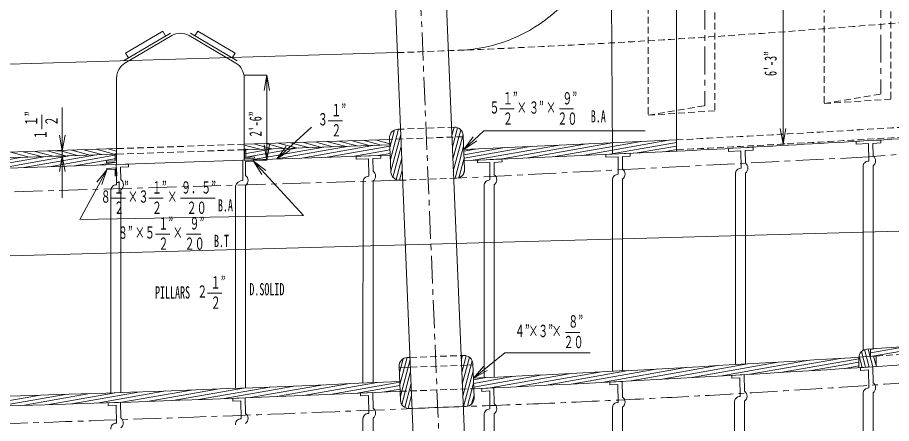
# Model space of a CAD drawing. Units: millimetres, scale not verified. Extents: x -28536 to 28536, y -20184 to 20184.
# Drawn here: x 7724 to 15556, y 4071 to 7706 of the extents above; entities that cross this region are included whole.
import ezdxf
from ezdxf.enums import TextEntityAlignment as Align

# ---------------------------------------------------------------- set-up
doc = ezdxf.new("R2010")
doc.units = ezdxf.units.MM
doc.header["$LTSCALE"] = 50
doc.linetypes.add('CHAIN1', pattern=[8, 5, -1, 1, -1])
doc.linetypes.add('DASHED1', pattern=[1.8, 1.2, -0.6])
for name, color, linetype, lineweight in [('0-0_0', 3, 'Continuous', 18), ('0-1_芯', 4, 'CHAIN1', 18), ('0-2_寸法', 2, 'Continuous', 18)]:
    doc.layers.add(name, color=color, linetype=linetype, lineweight=lineweight)
doc.styles.add('ＭＳ ゴシック', font='')
doc.styles.get('ＭＳ ゴシック').set_extended_font_data('MS Gothic')

msp = doc.modelspace()

# ---------------------------------------------------------------- linework, layer by layer
at = {"layer": '0-0_0'}
for p, q in [((10949.95, 11622.51), (11367.05, 1666.37)), ((11408.43, 11601.58), (11824.66, 1666.25)), ((13044.58, 8246.97), (13054.97, 6483.19)), ((13628.78, 6508.76), (13628.78, 8204.44)), ((8674.14, 7318.91), (9093.75, 7566.17)), ((8686.4, 7296.67), (9106.02, 7543.93)), ((8691.33, 7388.01), (9024.98, 7584.61)), ((9024.98, 7584.61), (9050.77, 7540.84)), ((9260.75, 7543.93), (9680.37, 7296.67)), ((9693.27, 7318.55), (9273.65, 7565.81)), ((9339.67, 7584.25), (9313.89, 7540.48)), ((9673.32, 7387.65), (9339.67, 7584.25)), ((11127.2, 7391.62), (6149.01, 7242.02)), ((8691.33, 7388.01), (8717.12, 7344.24)), ((9673.32, 7387.65), (9648.24, 7345.08)), ((8611.37, 6390.83), (8611.37, 7165.37)), ((9755.4, 6429.47), (9755.4, 7165.37)), ((11061.1, 6542.11), (11103.15, 6699.07)), ((11065.54, 6436.02), (11137.79, 6705.66)), ((11069.99, 6329.94), (11157.93, 6658.13)), ((11615.88, 6649.81), (11635.67, 6723.68)), ((11620.32, 6543.72), (11667.36, 6719.28)), ((11624.76, 6437.64), (11695.43, 6701.36)), ((11629.21, 6331.55), (11716.81, 6658.49)), ((11057.96, 6615.05), (9755.4, 6570.77)), ((10060.11, 6581.13), (10221.97, 6537.76)), ((10168.97, 6584.83), (10330.83, 6541.46)), ((10277.84, 6588.53), (10439.7, 6545.16)), ((10386.7, 6592.23), (10548.56, 6548.86)), ((10495.56, 6595.93), (10657.42, 6552.56)), ((10604.42, 6599.63), (10766.28, 6556.26)), ((10713.29, 6603.33), (10875.15, 6559.96)), ((10822.15, 6607.03), (10984.01, 6563.66)), ((10931.01, 6610.73), (11059.67, 6576.26)), ((11039.87, 6614.43), (11058.27, 6609.5)), ((11057.58, 6626.07), (11070.33, 6321.84)), ((11717.52, 6650.83), (11730.27, 6346.59)), ((13628.78, 6610.32), (11722.78, 6525.4)), ((12297.72, 6449.45), (13068.48, 6585.36)), ((12542.38, 6460.36), (13313.14, 6596.26)), ((12787.05, 6471.26), (13557.81, 6607.16)), ((13031.71, 6482.16), (13628.78, 6587.44)), ((15239.91, 6572.13), (15240.01, 6597.53)), ((8611.37, 6531.88), (6266.46, 6452.18)), ((7774, 6503.42), (7935.86, 6460.05)), ((7882.86, 6507.12), (8044.72, 6463.75)), ((7991.72, 6510.82), (8153.58, 6467.45)), ((8100.59, 6514.52), (8262.45, 6471.15)), ((8209.45, 6518.22), (8371.31, 6474.85)), ((8318.31, 6521.92), (8480.17, 6478.55)), ((8427.17, 6525.62), (8589.03, 6482.25)), ((8536.04, 6529.32), (8611.37, 6509.14)), ((11060.09, 6566.25), (9755.4, 6521.9)), ((9755.4, 6564.16), (9895.38, 6526.66)), ((9755.4, 6452.53), (10242.74, 6538.46)), ((9755.4, 6531.29), (9786.52, 6522.96)), ((9755.4, 6484.77), (10016.24, 6530.76)), ((9755.4, 6517.01), (9789.73, 6523.07)), ((9769.75, 6512.86), (9757.05, 6512.58)), ((9757.05, 6439.74), (9757.05, 6512.58)), ((9769.47, 6452.72), (9769.75, 6512.86)), ((9819.91, 6431.67), (10469.25, 6546.16)), ((9842.39, 6573.73), (10004.25, 6530.36)), ((9951.25, 6577.43), (10113.11, 6534.06)), ((10046.42, 6439.37), (10695.75, 6553.86)), ((10272.92, 6447.07), (10922.26, 6561.56)), ((10499.43, 6454.77), (11060.61, 6553.72)), ((10725.93, 6462.46), (11061.95, 6521.71)), ((11088.34, 6275.75), (11162.37, 6552.05)), ((11644.73, 6266.81), (11721.59, 6553.66)), ((11723.45, 6509.39), (11845.16, 6530.86)), ((11724.79, 6477.39), (12089.83, 6541.76)), ((11726.13, 6445.39), (12334.49, 6552.66)), ((13633.98, 6508.99), (11727.02, 6424.03)), ((11808.39, 6427.65), (12579.15, 6563.56)), ((12053.07, 6438.56), (12823.82, 6574.46)), ((13276.37, 6493.06), (13628.78, 6555.2)), ((13521.04, 6503.96), (13628.78, 6522.96)), ((14095.71, 6507.67), (14095.8, 6533.07)), ((14206.21, 6512.33), (14095.71, 6507.67)), ((14208.07, 6355.93), (14206.21, 6512.33)), ((15350.41, 6576.79), (15239.91, 6572.13)), ((15352.27, 6420.39), (15350.41, 6576.79)), ((11063.95, 6473.95), (4122.88, 6238.02)), ((8611.37, 6483.01), (6266.35, 6403.3)), ((7101.84, 6339.28), (7751.18, 6453.77)), ((7328.35, 6346.98), (7977.69, 6461.47)), ((7554.86, 6354.68), (8204.19, 6469.17)), ((7665.14, 6499.72), (7827, 6456.35)), ((7781.36, 6362.37), (8430.7, 6476.87)), ((8007.87, 6370.07), (8611.37, 6476.49)), ((8234.37, 6377.77), (8611.37, 6444.25)), ((8522.66, 6418.48), (8599.34, 6423.76)), ((8599.13, 6483.88), (8611.83, 6483.92)), ((8599.34, 6423.76), (8599.13, 6483.88)), ((8612.08, 6411.11), (8611.83, 6483.92)), ((9744.16, 6245.51), (9741.98, 6428.63)), ((9846.32, 6445.03), (9757.05, 6439.74)), ((9846.04, 6457.73), (9769.47, 6452.72)), ((9846.32, 6445.03), (9846.04, 6457.73)), ((10759.18, 6437.14), (10759.27, 6462.54)), ((10869.68, 6441.8), (10759.18, 6437.14)), ((10871.55, 6284.23), (10869.68, 6441.8)), ((10952.45, 6470.17), (11063.29, 6489.71)), ((11115.73, 6255.3), (11166.82, 6445.96)), ((11678.81, 6271.31), (11726.04, 6447.57)), ((11845.06, 6404.01), (11845.15, 6429.41)), ((12994.38, 6455.1), (12994.48, 6480.5)), ((13104.88, 6459.76), (12994.38, 6455.1)), ((12994.48, 6480.5), (13104.58, 6485.3)), ((13106.76, 6302.19), (13104.88, 6459.76)), ((8460.88, 6385.47), (8611.37, 6412.01)), ((8522.71, 6405.78), (8522.66, 6418.48)), ((8522.71, 6405.78), (8612.08, 6411.11)), ((8522.88, 6354.98), (8612.26, 6360.31)), ((8522.88, 6354.98), (8522.92, 6342.28)), ((8522.92, 6342.28), (8599.6, 6347.56)), ((8599.6, 6347.56), (8599.81, 6287.45)), ((8610.96, 6207.34), (8608.78, 6390.46)), ((8612.26, 6360.31), (8612.51, 6287.49)), ((9766.24, 6416.17), (9837.89, 6419.65)), ((9767.02, 6292.68), (9766.24, 6416.17)), ((11955.56, 6408.67), (11845.06, 6404.01)), ((11957.43, 6251.1), (11955.56, 6408.67)), ((15300.48, 6369.66), (15300.48, 4725.9)), ((15390.2, 6377), (15390.2, 4740.44)), ((8599.81, 6287.45), (8612.51, 6287.49)), ((11146.86, 6248.83), (11171.26, 6339.87)), ((11721.4, 6307.6), (11730.29, 6340.77)), ((14156.28, 6305.19), (14156.28, 4598)), ((14245.99, 6312.54), (14245.99, 4603.17)), ((9676.77, 6194.59), (9676.76, 4385.13)), ((9766.48, 6201.93), (9766.47, 4388.61)), ((10819.77, 6233.49), (10819.75, 4432.47)), ((10909.48, 6240.83), (10909.46, 4436.46)), ((11905.65, 6200.36), (11905.65, 4480.59)), ((11995.36, 6207.7), (11995.36, 4484.82)), ((13054.97, 6251.45), (13054.97, 4537.58)), ((13144.68, 6258.79), (13144.68, 4542.29)), ((8559.17, 6156.6), (8559.16, 4344.97)), ((8648.88, 6163.94), (8648.87, 4347.97)), ((15334.66, 4736.66), (16474.31, 4814.08)), ((15384.66, 4672.5), (16007.94, 4782.4)), ((15323.64, 4574.12), (15286.01, 4714.58)), ((15304.43, 4572.66), (17591.45, 4732.53)), ((15355.92, 4576.32), (15314.11, 4732.37)), ((15388.2, 4578.52), (15345.63, 4737.41)), ((15368.89, 4701.96), (15710.51, 4762.2)), ((15368.89, 4734.2), (15413.07, 4741.99)), ((15368.89, 4671.43), (15368.89, 4738.99)), ((11145.54, 4526.47), (11178.57, 4649.74)), ((11149.98, 4420.39), (11214.57, 4661.41)), ((11154.43, 4314.3), (11242.37, 4642.5)), ((11241.53, 4662.41), (11216.58, 4661.51)), ((11724.26, 4679.89), (11698.44, 4678.95)), ((11700.32, 4634.17), (11712.45, 4679.46)), ((11704.76, 4528.09), (11744.88, 4677.81)), ((11709.21, 4422), (11773.98, 4663.74)), ((11713.65, 4315.91), (11798.12, 4631.14)), ((14015.96, 4495.64), (14817.71, 4637.01)), ((14287.04, 4511.2), (15097.72, 4654.15)), ((14561.05, 4527.28), (15263.63, 4651.16)), ((15263.63, 4570.11), (15263.63, 4660.64)), ((15291.36, 4571.92), (15264.5, 4672.16)), ((15300.48, 4666.78), (15417.86, 4674.76)), ((15417.86, 4590.49), (15395.69, 4673.25)), ((15417.86, 4580.59), (15417.86, 4674.76)), ((11143.21, 4582.17), (11155.95, 4277.93)), ((11245.2, 4574.82), (11143.75, 4571.15)), ((11803.65, 4595.04), (11702.11, 4591.36)), ((11803.15, 4606.93), (11815.89, 4302.69)), ((12446.38, 4412.32), (13200.08, 4545.22)), ((12701.61, 4425.08), (13462.72, 4559.29)), ((12959.28, 4438.28), (13728.02, 4573.83)), ((13219.48, 4451.92), (13996.08, 4588.86)), ((13482.27, 4466.02), (14266.99, 4604.38)), ((13747.73, 4480.59), (14540.83, 4620.43)), ((14838.11, 4543.89), (15263.63, 4618.92)), ((15118.32, 4561.06), (15263.63, 4586.68)), ((15351.74, 4388.87), (15349.82, 4549.87)), ((15390.2, 4436.22), (15388.21, 4578.52)), ((11167.55, 4240.6), (11246.81, 4536.41)), ((11721.52, 4222.59), (11806.04, 4538.02)), ((11809.26, 4461.18), (11924.33, 4481.47)), ((11810.6, 4429.17), (12174.72, 4493.38)), ((11811.94, 4397.17), (12427.43, 4505.7)), ((11943.01, 4388.04), (12682.51, 4518.44)), ((12193.54, 4399.98), (12940.04, 4531.61)), ((14199.88, 4312.9), (14197.6, 4480.17)), ((14238.34, 4360.24), (14236.02, 4508.25)), ((9114.16, 4276.12), (9748.09, 4387.9)), ((9344.66, 4284.52), (9983.82, 4397.22)), ((9577.03, 4293.25), (10221.56, 4406.9)), ((9811.3, 4302.32), (10461.34, 4416.94)), ((10047.54, 4311.74), (10703.23, 4427.35)), ((10285.79, 4321.51), (10947.27, 4438.15)), ((10526.1, 4331.64), (11149.1, 4441.49)), ((10768.53, 4342.15), (11150.44, 4409.49)), ((11193.65, 4215.33), (11251.26, 4430.33)), ((11754.99, 4224.84), (11810.48, 4431.94)), ((11995.42, 4248.12), (11993.43, 4390.42)), ((13054.97, 4443.76), (13054.97, 4443.26)), ((13106.22, 4260.09), (13104.31, 4421.09)), ((13144.68, 4307.44), (13142.79, 4447.87)), ((7332.34, 4219.85), (7928.54, 4324.98)), ((7549.38, 4225.88), (8149.93, 4331.78)), ((7767.97, 4232.19), (8372.97, 4338.86)), ((7988.15, 4238.77), (8597.7, 4346.25)), ((8209.96, 4245.64), (8824.15, 4353.94)), ((8433.42, 4252.8), (9052.38, 4361.94)), ((8658.58, 4260.27), (9282.41, 4370.26)), ((8885.48, 4268.04), (9514.3, 4378.91)), ((10819.75, 4345.09), (10819.75, 4344.59)), ((10871, 4161.42), (10869.09, 4322.42)), ((10909.46, 4208.77), (10907.58, 4348.3)), ((11013.13, 4353.04), (11151.78, 4377.49)), ((11223.85, 4205.37), (11255.7, 4324.24)), ((11793.35, 4245.32), (11814.92, 4325.85)), ((11956.96, 4200.77), (11955.04, 4361.77)), ((15300.48, 4335.28), (15300.48, 1792.34)), ((15390.2, 4345.86), (15390.13, 1792.31)), ((8559.16, 4257.44), (8559.16, 4256.94)), ((8610.41, 4073.77), (8608.5, 4234.77)), ((8648.87, 4121.12), (8647, 4260.65)), ((9676.76, 4297.31), (9676.76, 4296.8)), ((9728.01, 4113.64), (9726.1, 4274.64)), ((9766.47, 4160.99), (9764.59, 4300.52)), ((14148.62, 4259.31), (14148.54, 1792.55)), ((14238.34, 4269.88), (14238.26, 1790)), ((11742.52, 4223.35), (11234.84, 4204.97)), ((11256.83, 4205.77), (11260.15, 4218.15)), ((11995.36, 4157.71), (11995.28, 1790.59)), ((13054.97, 4213.61), (13054.97, 699.71)), ((13144.68, 4217.08), (13144.6, 1742.11)), ((10819.75, 4114.95), (10819.73, 1793.33)), ((10909.46, 4118.41), (10909.44, 1790.87)), ((11905.64, 4148.16), (11905.57, 1845))]:
    msp.add_line(p, q, dxfattribs=at)
at = {"layer": '0-0_0', "color": 1, "linetype": 'DASHED1'}
for p, q in [((14953.4, 8261.48), (14953.4, 6935.92)), ((15550.3, 8299.18), (15550.3, 6975.63)), ((13374.78, 8161.77), (13374.78, 6830.9)), ((13971.68, 8199.46), (13971.68, 6870.61)), ((14953.4, 6935.92), (15461.4, 7021.27)), ((14953.4, 6935.92), (15550.3, 6975.63)), ((13374.78, 6830.9), (13882.78, 6916.25)), ((13374.78, 6830.9), (13971.68, 6870.61)), ((11638.63, 6723.79), (11130.96, 6705.41)), ((11718.02, 6638.94), (11058.13, 6615.05)), ((9755.4, 6570.77), (8611.37, 6531.88)), ((9755.4, 6521.9), (8611.37, 6483.01)), ((11656.89, 6267.25), (11149.22, 6248.87)), ((15417.86, 4674.76), (16403.28, 4741.7)), ((11241.53, 4662.41), (11698.44, 4678.95)), ((11245.2, 4574.82), (11702.11, 4591.36)), ((11152.54, 4359.38), (11812.57, 4381.94))]:
    msp.add_line(p, q, dxfattribs=at)
at = {"layer": '0-0_0'}
for points in [[(15390.73, 6467.74), (15389.21, 6578.43), (15460.79, 6583), (15460.09, 6608.39), (15350.09, 6603.51)], [(14246.53, 6403.28), (14245, 6513.97), (14316.58, 6518.54), (14315.88, 6543.93), (14205.89, 6539.05)], [(9837.89, 6419.65), (9836.44, 6432.23), (9741.98, 6428.63)], [(10910.01, 6331.58), (10908.49, 6442.26), (10980.14, 6445.69), (10979.44, 6471.08), (10869.38, 6467.35)], [(11995.89, 6298.44), (11994.37, 6409.13), (12065.95, 6413.71), (12065.25, 6439.1), (11955.26, 6434.21)], [(13145.22, 6349.53), (13143.69, 6460.22), (13215.27, 6464.8), (13214.57, 6490.19), (13104.58, 6485.3)], [(8649.42, 6254.69), (8647.89, 6365.37), (8719.54, 6368.85), (8718.84, 6394.24), (8608.78, 6390.46)], [(15349.82, 4549.87), (15278.13, 4545.61), (15278.13, 4571.01), (15388.21, 4578.52)], [(14197.6, 4480.17), (14125.91, 4475.92), (14125.91, 4501.32), (14236.02, 4508.25)], [(11955.04, 4361.77), (11883.35, 4357.51), (11883.35, 4382.91), (11993.43, 4390.42)], [(13104.31, 4421.09), (13032.62, 4416.84), (13032.62, 4442.24), (13142.79, 4447.87)], [(10869.09, 4322.42), (10797.39, 4318.17), (10797.39, 4343.57), (10907.58, 4348.3)], [(8608.5, 4234.77), (8536.81, 4230.51), (8536.81, 4255.91), (8647, 4260.65)], [(9726.1, 4274.64), (9654.4, 4270.38), (9654.4, 4295.78), (9764.59, 4300.52)]]:
    msp.add_lwpolyline(points, dxfattribs=at)
for centre, radius, start, end in [((11634.73, 8777.93), 1366.16, 272.69071, 344.33717), ((9183.39, 7412.62), 152.4, 59.49189, 120.50811), ((8763.77, 7165.37), 152.4, 120.50811, 180), ((9603, 7165.37), 152.4, 0, 59.49189), ((11133.71, 6629.26), 76.2, 92.07314, 182.39893), ((11641.39, 6647.64), 76.2, 2.39893, 92.07314), ((11055.37, 6691.2), 76.2, 271.94682, 272.07314), ((2278.91, 227773.79), 221555.97, 272.93778, 273.52849), ((2278.91, 227773.79), 221555.97, 272.93643, 272.93778), ((15357.98, 6422.56), 55.8, 305.26023, 54.06346), ((11654.13, 6343.4), 76.2, 272.07314, 2.39893), ((13112.47, 6304.35), 55.8, 305.26023, 54.06346), ((14207.03, 6305.19), 50.75, 88.82781, 180.0025), ((14213.78, 6358.1), 55.8, 305.26023, 54.06346), ((15351.23, 6369.65), 50.75, 88.82781, 180.0025), ((9734.27, 6247.49), 55.8, 305.26017, 54.06346), ((10870.52, 6233.49), 50.75, 88.82781, 180.0025), ((10877.27, 6286.4), 55.8, 305.26023, 54.06346), ((11146.46, 6325.02), 76.2, 182.39893, 272.07314), ((11963.15, 6253.26), 55.8, 305.26023, 54.06346), ((13105.72, 6251.45), 50.75, 88.82781, 180.0025), ((8609.92, 6156.6), 50.75, 88.82781, 180.0025), ((8616.67, 6209.51), 55.8, 305.26017, 54.06346), ((9741.17, 6179.42), 66.16, 87.40968, 166.74884), ((11956.4, 6200.36), 50.75, 88.82781, 180.0025), ((15339.83, 4660.64), 76.2, 93.88638, 180), ((11219.34, 4585.36), 76.2, 92.07314, 182.39893), ((11727.02, 4603.74), 76.2, 2.39893, 92.07314), ((1856.91, 218741.73), 214496.65, 272.65923, 273.59337), ((11141, 4647.3), 76.2, 271.94682, 272.07314), ((1860.86, 218647.61), 214496.65, 272.65923, 273.59337), ((1701.97, 210737.67), 206506.58, 270.6725, 272.62198), ((15350.41, 4338.84), 50.05, 88.47778, 184.07187), ((15357.45, 4391.04), 55.8, 305.93654, 54.06346), ((1705.65, 210649.77), 206506.58, 270.67196, 272.62198), ((14198.55, 4262.86), 50.05, 88.47778, 184.07187), ((14205.59, 4315.06), 55.8, 305.93697, 54.06346), ((11232.09, 4281.12), 76.2, 182.39893, 272.07314), ((11739.76, 4299.5), 76.2, 272.07314, 2.39893), ((11962.67, 4202.94), 55.8, 305.86119, 54.06346), ((13104.89, 4210.06), 50.05, 88.47778, 184.07187), ((13111.93, 4262.26), 55.8, 305.93479, 54.06346), ((9733.72, 4115.81), 55.8, 305.93665, 54.06346), ((10869.67, 4111.39), 50.05, 88.47778, 184.07187), ((10876.71, 4163.59), 55.8, 305.93665, 54.06346), ((11955.63, 4150.74), 50.05, 88.47778, 182.95581), ((8609.08, 4023.74), 50.05, 88.47778, 184.07187), ((8616.12, 4075.94), 55.8, 305.93665, 54.06346), ((9726.68, 4063.61), 50.05, 88.47778, 184.07187)]:
    msp.add_arc(centre, radius, start, end, dxfattribs=at)
at = {"layer": '0-0_0', "color": 1, "linetype": 'DASHED1'}
for centre, radius, start, end in [((7962.42, 98483.1), 91146.45, 271.98982, 277.47485), ((2280.35, 227818.98), 221499.56, 272.93681, 273.52902), ((2278.91, 227773.79), 221543.27, 272.93778, 273.52849)]:
    msp.add_arc(centre, radius, start, end, dxfattribs=at)
at = {"layer": '0-1_芯'}
for p, q in [((11164.29, 11967.7), (11602.68, 1503.36)), ((15461.4, 8352.14), (15461.4, 7021.27)), ((13882.78, 8247.12), (13882.78, 6916.25)), ((11146.46, 6248.82), (4122.88, 6037.61))]:
    msp.add_line(p, q, dxfattribs=at)
msp.add_lwpolyline([(21709.9, 7071.54), (18687.28, 6740.39), (15346.86, 6457.64), (11658.06, 6267.3)], dxfattribs=at)
for centre, radius, start, end in [((7930.1, 111257.54), 107102.51, 271.90429, 275.17549), ((-5109.17, 396659.89), 392796.56, 270.27359, 272.42179)]:
    msp.add_arc(centre, radius, start, end, dxfattribs=at)
at = {"layer": '0-2_寸法'}
for p, q in [((14583.43, 8528.81), (14583.43, 6573.54)), ((9957.56, 7190.77), (9933.25, 7052.9)), ((9957.56, 7190.77), (9981.87, 7052.9)), ((8125.17, 6899.25), (8125.17, 6090.31)), ((7942.25, 6705.93), (7942.25, 6834.17)), ((12046.02, 6887.08), (12174.26, 6887.08)), ((12579.2, 6887.08), (12707.44, 6887.08)), ((10508.47, 6782.03), (10636.71, 6782.03)), ((10358.68, 6724.17), (10046.42, 6439.37)), ((14583.43, 6573.54), (14607.74, 6711.41)), ((8125.17, 6513.27), (8100.86, 6651.14)), ((8125.17, 6513.27), (8149.48, 6651.14)), ((11722.78, 6525.4), (11807.41, 6636.93)), ((11722.78, 6525.4), (11840.45, 6601.25)), ((8063.71, 6513.27), (8125.17, 6513.27)), ((9957.56, 6429.47), (9981.87, 6567.35)), ((10046.42, 6439.37), (10131.9, 6550.24)), ((10046.42, 6439.37), (10164.67, 6514.31)), ((8065.37, 6464.45), (8125.17, 6464.45)), ((8125.17, 6464.45), (8100.86, 6326.58)), ((8125.17, 6464.45), (8149.48, 6326.58)), ((9837.89, 6419.65), (9913.28, 6301.69)), ((8522.92, 6342.28), (8435.8, 6232.69)), ((8522.92, 6342.28), (8478.54, 6209.5)), ((8561.99, 6088.77), (8690.23, 6088.77)), ((8901.02, 6088.77), (9029.26, 6088.77)), ((9185.81, 6088.77), (9495.99, 6088.77)), ((6718.61, 5545.15), (15978.29, 5802.05)), ((8959.56, 5767.27), (9087.8, 5767.27)), ((9238.57, 5767.27), (9366.81, 5767.27)), ((9427.66, 5238.84), (9555.9, 5238.84)), ((12634.09, 4886.63), (12762.33, 4886.63)), ((12090.11, 4703.64), (11808.63, 4476.06)), ((12090.11, 4703.64), (12853.93, 4703.64)), ((11808.63, 4476.06), (11900.56, 4581.65)), ((11808.63, 4476.06), (11931.13, 4543.84))]:
    msp.add_line(p, q, dxfattribs=at)
for points in [[(9755.4, 7190.77), (9957.56, 7190.77), (9957.56, 6429.47)], [(11722.78, 6525.4), (11901.27, 6690.72), (13347.99, 6690.72)], [(14602.51, 6573.54), (14583.43, 6573.54), (14559.12, 6711.41)], [(9755.4, 6429.47), (9957.56, 6429.47), (9933.25, 6567.35)], [(8522.92, 6342.28), (8281.67, 5897.64), (10286.2, 5931.81), (9837.89, 6419.65), (9949.08, 6334.58)]]:
    msp.add_lwpolyline(points, dxfattribs=at)

# ---------------------------------------------------------------- texts
at = {"layer": '0-2_寸法', "style": 'ＭＳ ゴシック', "width": 0.6}
for s, p in [("6'-3”", (14559.79, 7182.33)), ('１”', (7934.78, 6732.5)), ("2'-6”", (9944.34, 6642.07)), ('２', (8116.59, 6733.32)), ('１', (8017.33, 6612.73))]:
    msp.add_text(s, height=110, rotation=90, dxfattribs=at).set_placement(p, align=Align.BOTTOM_LEFT)
for s, p in [('１”', (12072.6, 6894.55)), ('９”', (12605.78, 6894.55)), ('１”', (10535.05, 6789.5)), ('５', (11953.48, 6813.13)), ('×', (12197.19, 6811.67)), ('３”', (12307.02, 6811.88)), ('×', (12459.4, 6811.88)), ('３', (10415.28, 6706.94)), ('２', (12073.41, 6712.74)), ('２０', (12561.61, 6712.74)), ('B.A', (12861.03, 6733.1)), ('２', (10535.86, 6607.69)), ('１”', (8588.57, 6096.24)), ('１”', (8927.6, 6096.24)), ('９．５”', (9189.18, 6096.24)), ('８', (8469.45, 6014.82)), ('×', (8713.16, 6013.37)), ('３', (8808.48, 6014.82)), ('×', (9066.01, 6013.57)), ('２', (8589.38, 5914.44)), ('２', (8928.41, 5914.44)), ('２０', (9238.71, 5914.44)), ('B.A', (9519.48, 5936.2)), ('１”', (8986.13, 5774.73)), ('９”', (9265.15, 5774.73)), ('８”', (8622.75, 5692.06)), ('×', (8775.14, 5692.06)), ('５', (8865.32, 5693.23)), ('×', (9114.79, 5691.86)), ('２', (8986.94, 5592.93)), ('２０', (9220.97, 5592.93)), ('B.T', (9484.32, 5617.02)), ('１”', (9454.24, 5246.3)), ('D.SOLID', (9801.27, 5185.01)), ('PILLARS', (8955.89, 5156.51)), ('２', (9334.47, 5163.75)), ('２', (9455.05, 5064.5)), ('８”', (12658.94, 4896.64)), ('４”', (12180.2, 4811.42)), ('×', (12301.65, 4811.42)), ('３”', (12389.43, 4811.42)), ('×', (12510.31, 4811.22)), ('２０', (12616.49, 4712.29))]:
    msp.add_text(s, height=110, dxfattribs=at).set_placement(p, align=Align.BOTTOM_LEFT)

doc.saveas('drawing.dxf')
